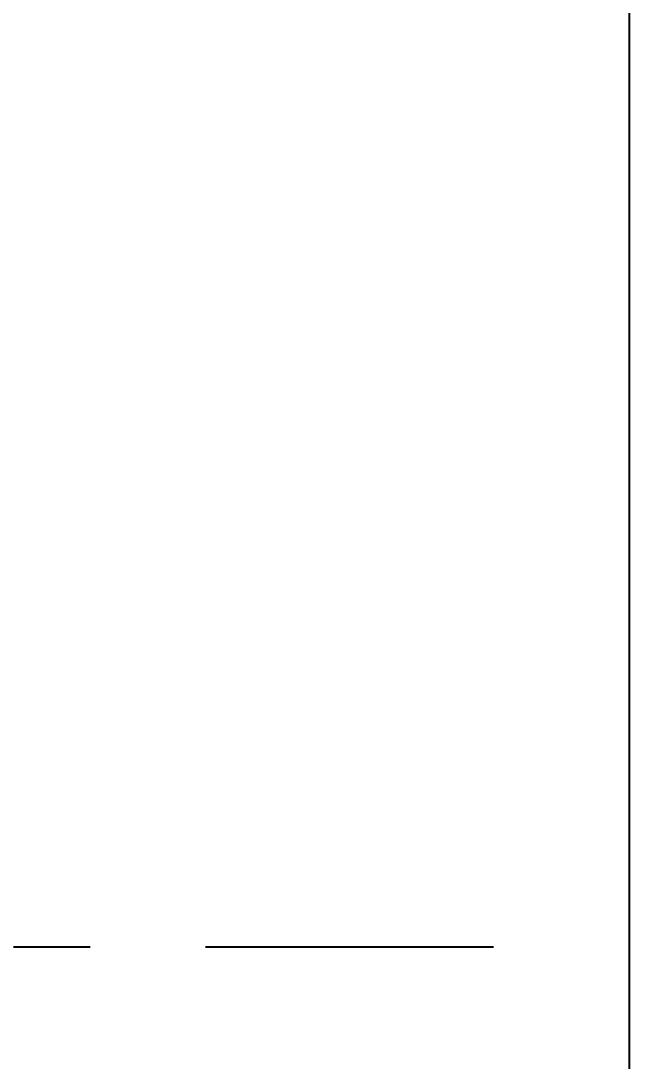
# Model space of a CAD drawing. Header units: millimetres. Extents: x 863 to 22635, y -482 to 12118.
# Drawn here: x 1956 to 2292, y 1940 to 2513 of the extents above; entities that cross this region are included whole.
import ezdxf
from ezdxf.enums import TextEntityAlignment as Align

# ---------------------------------------------------------------- set-up
doc = ezdxf.new("R2010")
doc.units = ezdxf.units.MM
doc.linetypes.add('AXE_D2', pattern=[0.546806, 0.264583, -0.105833, 0.070556, -0.105833])
doc.layers.add('DIM_0G', color=20, linetype='Continuous')
doc.layers.add('SECTION_0G', color=211, linetype='AXE_D2')
doc.styles.add('attdef', font='GOTHIC.TTF')

# ---------------------------------------------------------------- blocks, each defined once
blk = doc.blocks.new('sect_sign')
h = blk.add_hatch(color=0)
h.paths.add_polyline_path([(27.5, 0, -0.198912), (19.45, -19.45), (38.89, 0)])
h.paths.add_polyline_path([(-38.89, 0), (-19.45, -19.45, -0.198912), (-27.5, 0)])
blk.add_hatch(color=0).paths.add_polyline_path([(-19.45, -19.45), (0, -38.89), (19.45, -19.45, -0.414214)])
at = {"color": 0}
for p, q in [((0, -38.89), (-38.89, 0)), ((-27.5, 0), (-38.89, 0)), ((38.89, 0), (0, -38.89)), ((27.5, 0), (38.89, 0)), ((0, -38.89), (0, -27.5))]:
    blk.add_line(p, q, dxfattribs=at)
blk = doc.blocks.new('*U49')
at = {"layer": 'SECTION_0G', "color": 0, "ltscale": 400}
blk.add_lwpolyline([(-233.34, 0), (-38.89, 0)], dxfattribs=at)
at = {"layer": 'SECTION_0G', "color": 0, "linetype": 'Continuous'}
blk.add_circle((0, 0), 27.5, dxfattribs=at)
at = {"layer": 'SECTION_0G', "color": 0, "xscale": -1, "rotation": 180}
blk.add_blockref('sect_sign', (0, 0), dxfattribs=at)
at = {"layer": 'SECTION_0G', "color": 0, "style": 'attdef', "flags": 4}
blk.add_attdef('SECT', text='', height=20, dxfattribs=at).set_placement((0, -5.62), align=Align.BOTTOM_CENTER)
blk = doc.blocks.new('221014_0G_LAYER-SYMBOL')
at = {"layer": 'DIM_0G', "const_width": 1}
blk.add_lwpolyline([(0, -439.09), (1427.74, -439.09), (1427.74, 2531.85), (0, 2531.85)], close=True, dxfattribs=at)
at = {"layer": 'SECTION_0G'}
ref = blk.add_blockref('*U49', (1002.8, 1048.43), dxfattribs=dict(at, xscale=-1.5, yscale=1.5, zscale=1.5))
ref.add_attrib('SECT', 'A', dxfattribs={"height": 30, "style": 'attdef'}).set_placement((1002.8, 1019.06), align=Align.BOTTOM_CENTER)
at = {"color": 0, "style": 'attdef', "flags": 4}
for tag, p in [('W1', (781.66, 1512.9)), ('F1', (781.66, 1435.4)), ('C1', (781.66, 1368.08)), ('M1', (781.66, 1309.9))]:
    blk.add_attdef(tag, text='', height=1.1, dxfattribs=at).set_placement(p, align=Align.MIDDLE_CENTER)

msp = doc.modelspace()

# ---------------------------------------------------------------- block references
at = {"layer": 'DIM_0G'}
msp.add_blockref('221014_0G_LAYER-SYMBOL', (863.5, 953.89), dxfattribs=at)

doc.saveas('drawing.dxf')
